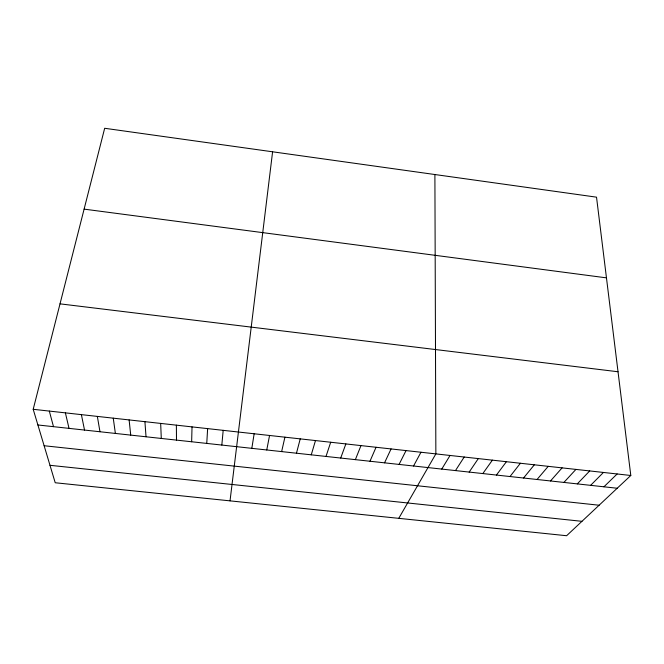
<?xml version="1.0" encoding="UTF-8"?>
<svg xmlns="http://www.w3.org/2000/svg" width="664" height="664" viewBox="0 0 664 664"><rect width="100%" height="100%" fill="white"/><g stroke="black" fill="none" stroke-linecap="round" stroke-linejoin="round"><path stroke-width="1" d="M191.647 441.759L192.029 426.886M206.761 443.411L207.633 428.612M221.826 445.063L223.187 430.338M272.597 151.79L230.026 500.863M251.822 448.333L254.154 433.766M266.754 449.968L269.559 435.476M281.636 451.595L284.914 437.178M33.2 409.298L104.671 128.276L596.529 197.167L630.8 475.482L566.608 535.724L55.22 482.753L33.2 409.298L630.8 475.482M296.468 453.213L300.228 438.871M311.258 454.832L315.483 440.564M326.007 456.442L330.697 442.249M340.707 458.044L345.861 443.925M355.364 459.646L360.975 445.602M369.972 461.239L376.048 447.27M384.547 462.833L391.071 448.93M399.064 464.418L406.044 450.59M413.547 466.004L420.976 452.242M398.765 518.343L435.858 453.894L434.895 174.524M441.751 469.083L450.051 455.462M455.479 470.577L464.202 457.031M469.174 472.079L478.312 458.592M482.819 473.565L492.381 460.152M496.431 475.05L506.408 461.704M510.002 476.536L520.393 463.256M523.539 478.014L534.337 464.8M537.035 479.491L548.24 466.336M550.489 480.96L562.101 467.871M563.91 482.421L575.92 469.406M577.29 483.89L589.698 470.934M590.628 485.342L603.443 472.453M603.933 486.795L617.138 473.971M49.991 465.306L581.963 521.323M44.123 445.735L599.102 505.229M37.898 424.968L617.205 488.248M60.017 303.846L618.026 371.757M84.104 209.127L606.464 277.859M49.319 411.082L53.493 426.67M65.379 412.859L69.031 428.371M81.39 414.635L84.527 430.064M97.351 416.403L99.974 431.749M113.253 418.162L115.378 433.434M129.115 419.922L130.725 435.111M144.918 421.673L146.03 436.779M160.671 423.416L161.286 438.447M176.375 425.151L176.491 440.107"/></g></svg>
